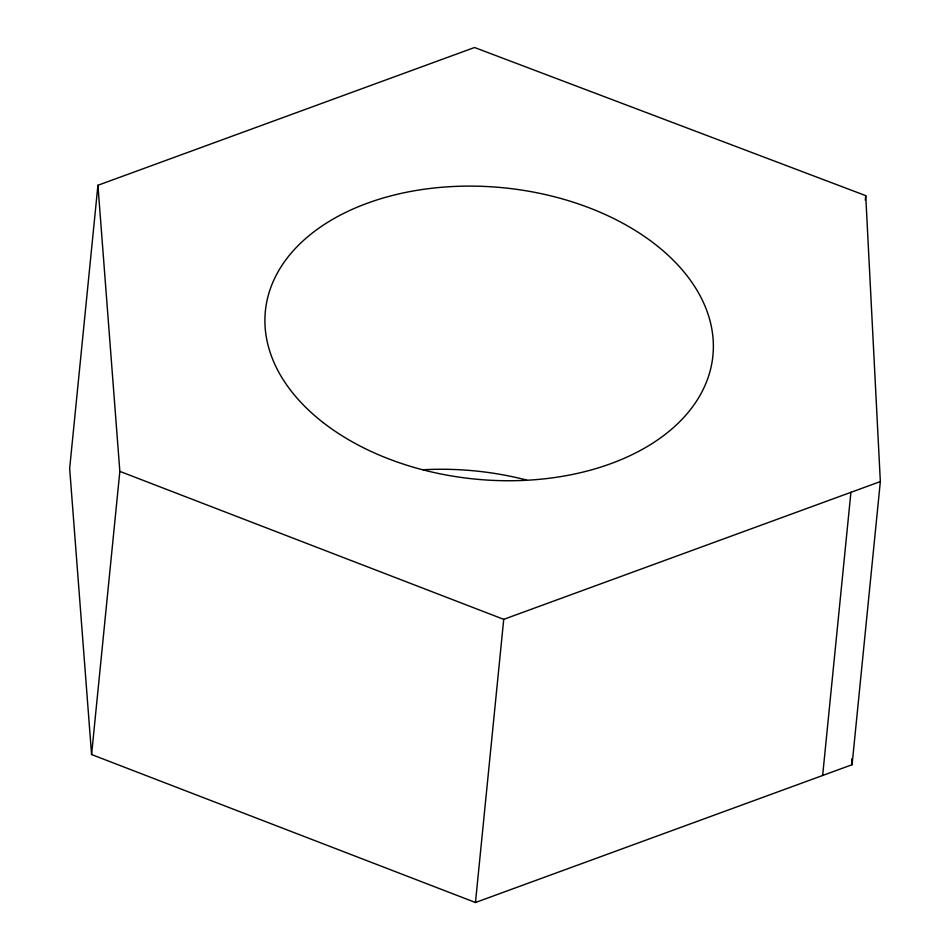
<?xml version="1.0" encoding="UTF-8"?>
<svg xmlns="http://www.w3.org/2000/svg" width="950" height="950" viewBox="0 0 950 950"><rect width="100%" height="100%" fill="white"/><g stroke="black" fill="none" stroke-linecap="round" stroke-linejoin="round"><path stroke-width="1.43" d="M97.921 185.286L69.659 468.433L91.58 754.538L475.463 902.5L852.079 764.714L880.341 481.567L865.735 195.641L474.537 47.5L97.921 185.286L119.843 471.378L91.58 754.538M475.463 902.5L503.726 619.341L880.341 481.567M865.296 200.07L865.735 195.641M822.653 775.485L850.915 492.326M119.843 471.378L503.726 619.341M851.77 758.789L852.079 764.714M423.308 469.739A224.865 146.336 5.7 0 1 526.454 479.999M323.154 422.584A224.865 146.336 5.7 0 0 702.691 390.402A224.865 146.336 5.7 0 0 441.548 187.281A224.865 146.336 5.7 0 0 323.154 422.584"/></g></svg>
